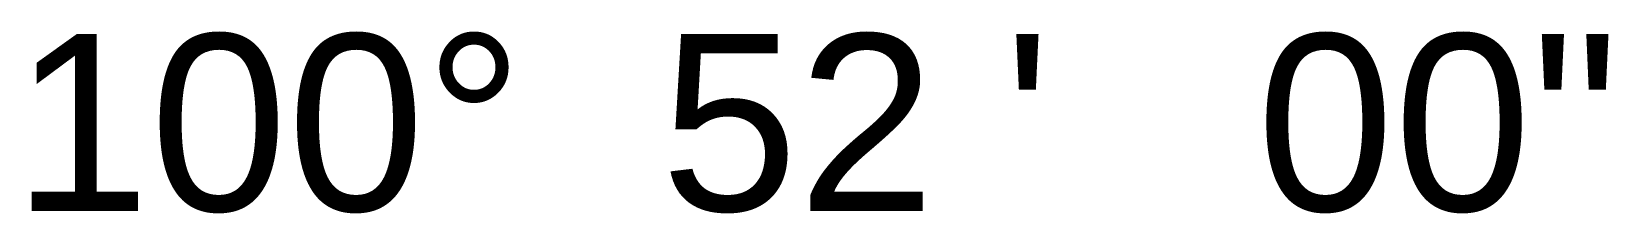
# Model space of a CAD drawing. Header units: millimetres. Extents: x -91.13 to -89.7, y 83.18 to 83.34.
import ezdxf
from ezdxf.enums import TextEntityAlignment as Align

# ---------------------------------------------------------------- set-up
doc = ezdxf.new("R2010")
doc.units = ezdxf.units.MM
doc.styles.add('verdana', font='MICROSS.TTF')

msp = doc.modelspace()

# ---------------------------------------------------------------- texts
at = {"color": 1, "style": 'verdana'}
msp.add_text('100%%D  52 \'   00"', height=0.159949, dxfattribs=at).set_placement((-90.4219, 83.1321), align=Align.BOTTOM_CENTER)

doc.saveas('drawing.dxf')
